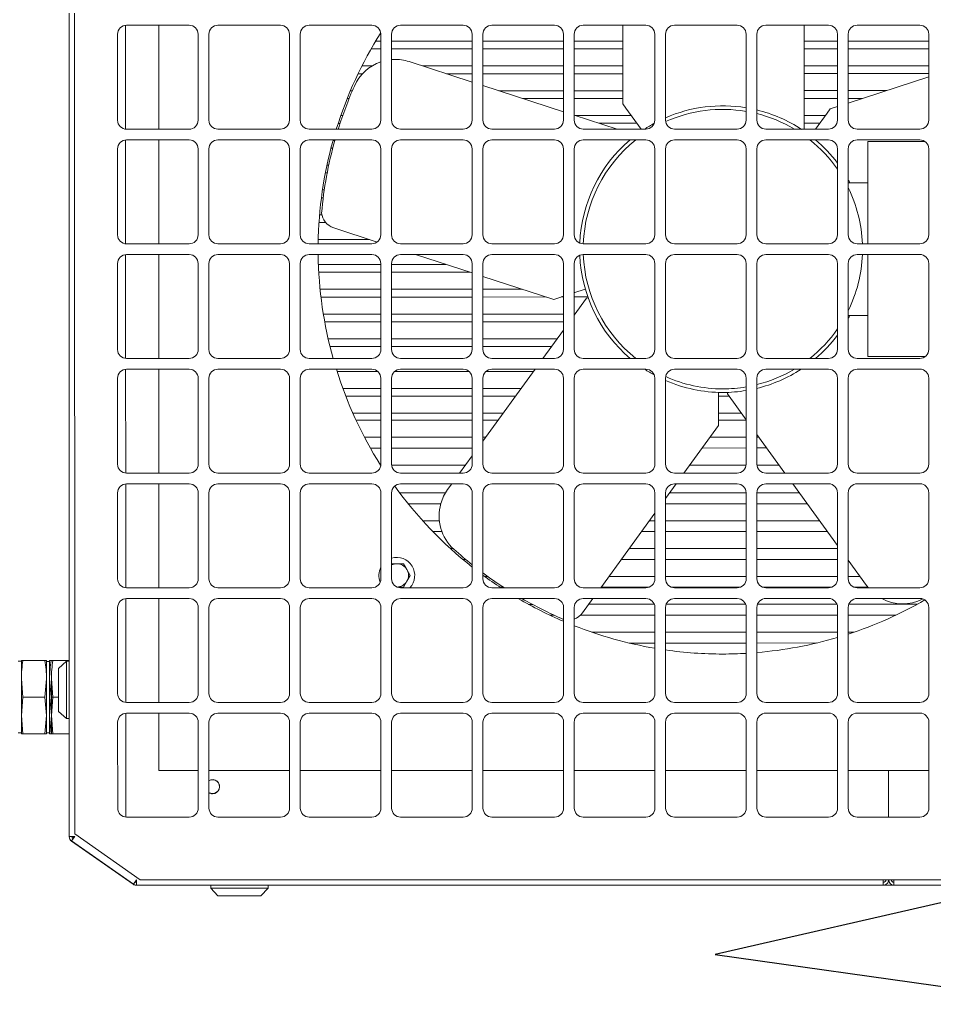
# Model space of a CAD drawing. Header units: millimetres. Extents: x 1322820 to 1391563, y 1051909 to 1098256.
# Drawn here: x 1362296 to 1362801, y 1086614 to 1087161 of the extents above; entities that cross this region are included whole.
import ezdxf

# ---------------------------------------------------------------- set-up
doc = ezdxf.new("R2010")
doc.units = ezdxf.units.MM
doc.header["$MEASUREMENT"] = 0
doc.layers.get('0').update_dxf_attribs({"true_color": 0x787878})
doc.layers.add('ELECTRICE', color=1, linetype='Continuous')
doc.layers.add('Gaz-deviere', color=7, linetype='Continuous')
doc.layers.add('instalatii - echipamente_Pen_No__21', color=7, linetype='Continuous', lineweight=20, true_color=0x787878)

# ---------------------------------------------------------------- blocks, each defined once
blk = doc.blocks.new('terasa')
at = {"layer": 'instalatii - echipamente_Pen_No__21', "linetype": 'Continuous', "lineweight": 20}
for p, q in [((1362323.514, 1087359.344), (1362323.609, 1086710.557)), ((1362323.514, 1087359.344), (1362323.609, 1086710.557)), ((1362326.575, 1086711.963), (1362326.481, 1087357.59)), ((1362323.516, 1087344.337), (1362323.606, 1086725.216)), ((1362354.697, 1087158.382), (1362354.705, 1087101.069)), ((1362355.191, 1087158.407), (1362389.807, 1087158.412)), ((1362373.002, 1087101.047), (1362372.994, 1087158.41)), ((1362405.631, 1087158.415), (1362440.246, 1087158.42)), ((1362456.071, 1087158.422), (1362490.686, 1087158.427)), ((1362506.51, 1087158.429), (1362541.125, 1087158.434)), ((1362556.95, 1087158.437), (1362591.565, 1087158.442)), ((1362607.389, 1087158.444), (1362642.005, 1087158.449)), ((1362629.277, 1087115.089), (1362629.27, 1087158.447)), ((1362657.829, 1087158.451), (1362692.444, 1087158.457)), ((1362708.268, 1087158.459), (1362742.884, 1087158.464)), ((1362729.501, 1087158.462), (1362729.51, 1087101.099)), ((1362758.708, 1087158.466), (1362793.323, 1087158.471)), ((1362350.254, 1087105.989), (1362350.247, 1087153.461)), ((1362394.753, 1087153.468), (1362394.76, 1087105.995)), ((1362400.694, 1087105.996), (1362400.687, 1087153.469)), ((1362445.192, 1087153.475), (1362445.199, 1087106.003)), ((1362451.133, 1087106.004), (1362451.126, 1087153.476)), ((1362495.632, 1087153.483), (1362495.639, 1087106.01)), ((1362501.573, 1087106.011), (1362501.566, 1087153.484)), ((1362546.071, 1087153.49), (1362546.078, 1087106.018)), ((1362552.012, 1087106.018), (1362552.005, 1087153.491)), ((1362596.511, 1087153.497), (1362596.518, 1087106.025)), ((1362602.452, 1087106.026), (1362602.445, 1087153.498)), ((1362646.95, 1087153.505), (1362646.957, 1087106.032)), ((1362652.891, 1087106.033), (1362652.884, 1087153.506)), ((1362697.39, 1087153.512), (1362697.397, 1087106.04)), ((1362703.331, 1087106.041), (1362703.324, 1087153.513)), ((1362747.829, 1087153.52), (1362747.836, 1087106.047)), ((1362753.77, 1087106.048), (1362753.764, 1087153.52)), ((1362798.269, 1087153.527), (1362798.276, 1087106.054)), ((1362495.633, 1087145.373), (1362490.283, 1087145.372)), ((1362492.795, 1087149.675), (1362495.632, 1087149.675)), ((1362501.566, 1087149.676), (1362546.072, 1087149.682)), ((1362546.072, 1087145.38), (1362501.567, 1087145.374)), ((1362552.006, 1087149.683), (1362596.511, 1087149.69)), ((1362596.512, 1087145.388), (1362552.007, 1087145.381)), ((1362602.445, 1087149.691), (1362629.272, 1087149.694)), ((1362629.272, 1087145.392), (1362602.446, 1087145.388)), ((1362729.503, 1087149.709), (1362747.83, 1087149.712)), ((1362747.831, 1087145.41), (1362729.503, 1087145.407)), ((1362753.764, 1087149.713), (1362798.27, 1087149.719)), ((1362798.27, 1087145.417), (1362753.765, 1087145.411)), ((1362485.229, 1087135.976), (1362490.861, 1087135.976)), ((1362511.298, 1087138.375), (1362546.075, 1087127.081)), ((1362518.672, 1087135.981), (1362546.074, 1087135.985)), ((1362552.008, 1087135.985), (1362596.513, 1087135.992)), ((1362602.447, 1087135.993), (1362629.274, 1087135.997)), ((1362729.505, 1087136.011), (1362747.832, 1087136.014)), ((1362753.766, 1087136.015), (1362798.272, 1087136.021)), ((1362485.611, 1087131.673), (1362483.103, 1087131.673)), ((1362546.074, 1087131.682), (1362531.913, 1087131.68)), ((1362596.514, 1087131.69), (1362552.009, 1087131.683)), ((1362629.274, 1087131.694), (1362602.448, 1087131.691)), ((1362747.833, 1087131.712), (1362729.505, 1087131.709)), ((1362798.272, 1087131.719), (1362753.767, 1087131.713)), ((1362753.769, 1087115.439), (1362798.273, 1087129.906)), ((1362552.009, 1087125.154), (1362596.517, 1087110.7)), ((1362478.188, 1087117.975), (1362477.074, 1087117.974)), ((1362478.85, 1087122.277), (1362479.976, 1087122.277)), ((1362560.831, 1087122.289), (1362596.515, 1087122.294)), ((1362596.516, 1087117.992), (1362574.073, 1087117.989)), ((1362602.449, 1087122.295), (1362629.276, 1087122.299)), ((1362629.276, 1087117.997), (1362602.45, 1087117.993)), ((1362729.507, 1087122.314), (1362747.834, 1087122.316)), ((1362747.835, 1087118.014), (1362729.507, 1087118.011)), ((1362753.768, 1087122.317), (1362774.936, 1087122.32)), ((1362761.696, 1087118.016), (1362753.769, 1087118.015)), ((1362629.277, 1087115.089), (1362631.001, 1087112.716)), ((1362631.001, 1087112.716), (1362639.453, 1087101.086)), ((1362743.801, 1087112.199), (1362747.835, 1087113.51)), ((1362473.551, 1087108.578), (1362474.643, 1087108.578)), ((1362602.451, 1087108.772), (1362626.125, 1087101.084)), ((1362602.991, 1087108.597), (1362633.991, 1087108.602)), ((1362729.509, 1087108.616), (1362741.2, 1087108.617)), ((1362742.078, 1087109.826), (1362735.74, 1087101.1)), ((1362743.801, 1087112.199), (1362742.078, 1087109.826)), ((1362473.173, 1087104.276), (1362472.096, 1087104.276)), ((1362637.117, 1087104.3), (1362616.232, 1087104.297)), ((1362738.075, 1087104.315), (1362729.509, 1087104.314)), ((1362389.815, 1087101.05), (1362355.2, 1087101.045)), ((1362440.255, 1087101.057), (1362405.639, 1087101.052)), ((1362490.694, 1087101.064), (1362456.079, 1087101.059)), ((1362541.134, 1087101.072), (1362506.518, 1087101.067)), ((1362591.573, 1087101.079), (1362556.958, 1087101.074)), ((1362642.013, 1087101.086), (1362607.398, 1087101.081)), ((1362692.453, 1087101.094), (1362657.837, 1087101.089)), ((1362742.892, 1087101.101), (1362708.277, 1087101.096)), ((1362793.332, 1087101.109), (1362758.716, 1087101.104)), ((1362354.706, 1087095.086), (1362354.715, 1087037.773)), ((1362355.201, 1087095.11), (1362389.816, 1087095.116)), ((1362373.011, 1087037.75), (1362373.003, 1087095.113)), ((1362405.64, 1087095.118), (1362440.256, 1087095.123)), ((1362456.08, 1087095.125), (1362490.695, 1087095.13)), ((1362469.155, 1087090.578), (1362468.098, 1087090.578)), ((1362469.252, 1087094.88), (1362470.317, 1087094.88)), ((1362506.519, 1087095.133), (1362541.135, 1087095.138)), ((1362556.959, 1087095.14), (1362591.574, 1087095.145)), ((1362607.398, 1087095.147), (1362642.014, 1087095.152)), ((1362657.838, 1087095.155), (1362692.453, 1087095.16)), ((1362708.278, 1087095.162), (1362742.893, 1087095.167)), ((1362758.717, 1087095.17), (1362793.333, 1087095.175)), ((1362796.3, 1087094.186), (1362764.651, 1087094.181)), ((1362764.651, 1087094.181), (1362764.652, 1087090.225)), ((1362350.263, 1087042.692), (1362350.256, 1087090.165)), ((1362394.762, 1087090.171), (1362394.769, 1087042.699)), ((1362400.703, 1087042.7), (1362400.696, 1087090.172)), ((1362445.201, 1087090.179), (1362445.208, 1087042.706)), ((1362451.142, 1087042.707), (1362451.135, 1087090.179)), ((1362495.641, 1087090.186), (1362495.648, 1087042.713)), ((1362501.582, 1087042.714), (1362501.575, 1087090.187)), ((1362546.081, 1087090.193), (1362546.087, 1087042.721)), ((1362552.022, 1087042.722), (1362552.015, 1087090.194)), ((1362596.52, 1087090.201), (1362596.527, 1087042.728)), ((1362602.461, 1087042.729), (1362602.454, 1087090.202)), ((1362646.96, 1087090.208), (1362646.967, 1087042.736)), ((1362652.901, 1087042.736), (1362652.894, 1087090.209)), ((1362697.399, 1087090.215), (1362697.406, 1087042.743)), ((1362703.34, 1087042.744), (1362703.333, 1087090.216)), ((1362747.839, 1087090.223), (1362747.846, 1087042.75)), ((1362753.78, 1087042.751), (1362753.773, 1087090.224)), ((1362764.66, 1087037.808), (1362764.652, 1087090.225)), ((1362798.278, 1087090.23), (1362798.285, 1087042.758)), ((1362465.893, 1087081.182), (1362466.933, 1087081.182)), ((1362466.069, 1087076.879), (1362465.025, 1087076.879)), ((1362764.655, 1087071.434), (1362753.776, 1087071.432)), ((1362463.846, 1087063.181), (1362462.839, 1087063.181)), ((1362463.432, 1087067.483), (1362464.47, 1087067.484)), ((1362461.839, 1087053.785), (1362463.177, 1087053.786)), ((1362465.227, 1087049.484), (1362461.515, 1087049.483)), ((1362493.632, 1087038.728), (1362469.687, 1087046.504)), ((1362389.824, 1087037.753), (1362355.209, 1087037.748)), ((1362440.264, 1087037.76), (1362405.649, 1087037.755)), ((1362490.704, 1087037.768), (1362456.088, 1087037.763)), ((1362461.096, 1087040.087), (1362489.434, 1087040.092)), ((1362541.143, 1087037.775), (1362506.528, 1087037.77)), ((1362591.583, 1087037.782), (1362556.967, 1087037.777)), ((1362642.022, 1087037.79), (1362607.407, 1087037.785)), ((1362692.462, 1087037.797), (1362657.846, 1087037.792)), ((1362742.901, 1087037.805), (1362708.286, 1087037.799)), ((1362793.341, 1087037.812), (1362758.726, 1087037.807)), ((1362354.715, 1087031.789), (1362354.724, 1086974.476)), ((1362355.21, 1087031.814), (1362389.825, 1087031.819)), ((1362373.021, 1086974.454), (1362373.012, 1087031.816)), ((1362405.649, 1087031.821), (1362440.265, 1087031.826)), ((1362456.089, 1087031.829), (1362490.704, 1087031.834)), ((1362506.529, 1087031.836), (1362541.144, 1087031.841)), ((1362546.091, 1087021.692), (1362514.851, 1087031.837)), ((1362556.968, 1087031.843), (1362591.584, 1087031.848)), ((1362607.408, 1087031.851), (1362642.023, 1087031.856)), ((1362657.847, 1087031.858), (1362692.463, 1087031.863)), ((1362708.287, 1087031.865), (1362742.902, 1087031.87)), ((1362758.726, 1087031.873), (1362793.342, 1087031.878)), ((1362764.668, 1086979.456), (1362764.66, 1087031.874)), ((1362350.273, 1086979.395), (1362350.266, 1087026.868)), ((1362394.771, 1087026.875), (1362394.778, 1086979.402)), ((1362400.712, 1086979.403), (1362400.705, 1087026.875)), ((1362445.211, 1087026.882), (1362445.218, 1086979.409)), ((1362451.152, 1086979.41), (1362451.145, 1087026.883)), ((1362461.193, 1087026.39), (1362495.65, 1087026.395)), ((1362495.65, 1087026.889), (1362495.657, 1086979.417)), ((1362501.591, 1086979.418), (1362501.584, 1087026.89)), ((1362501.584, 1087026.396), (1362531.593, 1087026.4)), ((1362546.09, 1087026.897), (1362546.097, 1086979.424)), ((1362552.031, 1086979.425), (1362552.024, 1087026.898)), ((1362596.529, 1087026.904), (1362596.536, 1086979.431)), ((1362602.47, 1086979.432), (1362602.463, 1087026.905)), ((1362646.969, 1087026.911), (1362646.976, 1086979.439)), ((1362652.91, 1086979.44), (1362652.903, 1087026.912)), ((1362697.408, 1087026.919), (1362697.415, 1086979.446)), ((1362703.349, 1086979.447), (1362703.343, 1087026.92)), ((1362747.848, 1087026.926), (1362747.855, 1086979.454)), ((1362753.789, 1086979.454), (1362753.782, 1087026.927)), ((1362798.288, 1087026.934), (1362798.295, 1086979.461)), ((1362495.651, 1087022.093), (1362461.397, 1087022.088)), ((1362544.835, 1087022.1), (1362501.585, 1087022.093)), ((1362591.138, 1087007.062), (1362552.025, 1087019.765)), ((1362462.133, 1087012.692), (1362495.652, 1087012.697)), ((1362495.653, 1087008.395), (1362462.603, 1087008.39)), ((1362501.586, 1087012.698), (1362546.092, 1087012.704)), ((1362546.092, 1087008.402), (1362501.587, 1087008.396)), ((1362552.026, 1087012.705), (1362573.753, 1087012.708)), ((1362586.994, 1087008.408), (1362552.027, 1087008.403)), ((1362593.928, 1087007.969), (1362596.532, 1087008.816)), ((1362596.532, 1087008.409), (1362595.282, 1087008.409)), ((1362602.302, 1087010.692), (1362608.522, 1087012.713)), ((1362609.97, 1087008.411), (1362602.466, 1087008.41)), ((1362608.522, 1087012.713), (1362608.583, 1087012.713)), ((1362591.138, 1087007.062), (1362593.928, 1087007.969)), ((1362602.468, 1086998.339), (1362609.32, 1087007.773)), ((1362610.106, 1087008.029), (1362609.32, 1087007.773)), ((1362463.925, 1086998.994), (1362495.654, 1086998.999)), ((1362501.588, 1086999), (1362546.094, 1086999.007)), ((1362552.028, 1086999.007), (1362596.533, 1086999.014)), ((1362602.467, 1086999.015), (1362602.959, 1086999.015)), ((1362764.665, 1086998.247), (1362753.786, 1086998.246)), ((1362495.655, 1086994.697), (1362464.667, 1086994.692)), ((1362546.094, 1086994.704), (1362501.589, 1086994.698)), ((1362596.534, 1086994.712), (1362552.029, 1086994.705)), ((1362585.142, 1086974.485), (1362596.535, 1086990.17)), ((1362466.591, 1086985.297), (1362495.656, 1086985.301)), ((1362495.657, 1086980.999), (1362467.613, 1086980.995)), ((1362501.59, 1086985.302), (1362546.096, 1086985.309)), ((1362546.096, 1086981.007), (1362501.591, 1086981)), ((1362552.03, 1086985.31), (1362593.008, 1086985.316)), ((1362589.883, 1086981.013), (1362552.031, 1086981.007)), ((1362764.668, 1086979.456), (1362764.669, 1086975.5)), ((1362764.669, 1086975.5), (1362796.317, 1086975.505)), ((1362795.98, 1086975.505), (1362796.094, 1086975.347)), ((1362389.834, 1086974.456), (1362355.218, 1086974.451)), ((1362440.273, 1086974.464), (1362405.658, 1086974.459)), ((1362490.713, 1086974.471), (1362456.097, 1086974.466)), ((1362541.152, 1086974.478), (1362506.537, 1086974.473)), ((1362591.592, 1086974.486), (1362556.977, 1086974.481)), ((1362642.031, 1086974.493), (1362607.416, 1086974.488)), ((1362692.471, 1086974.5), (1362657.856, 1086974.495)), ((1362742.911, 1086974.508), (1362708.295, 1086974.503)), ((1362793.35, 1086974.515), (1362758.735, 1086974.51)), ((1362354.725, 1086968.492), (1362354.733, 1086911.179)), ((1362355.219, 1086968.517), (1362389.835, 1086968.522)), ((1362373.03, 1086911.157), (1362373.021, 1086968.52)), ((1362405.659, 1086968.524), (1362440.274, 1086968.53)), ((1362456.098, 1086968.532), (1362490.714, 1086968.537)), ((1362493.985, 1086967.301), (1362471.479, 1086967.298)), ((1362544.424, 1086967.308), (1362503.267, 1086967.302)), ((1362506.538, 1086968.539), (1362541.153, 1086968.544)), ((1362552.038, 1086928.907), (1362580.831, 1086968.55)), ((1362579.933, 1086967.314), (1362553.707, 1086967.31)), ((1362556.977, 1086968.547), (1362591.593, 1086968.552)), ((1362607.417, 1086968.554), (1362642.032, 1086968.559)), ((1362657.857, 1086968.561), (1362692.472, 1086968.566)), ((1362708.296, 1086968.569), (1362742.911, 1086968.574)), ((1362758.736, 1086968.576), (1362793.351, 1086968.581)), ((1362350.282, 1086916.099), (1362350.275, 1086963.571)), ((1362394.78, 1086963.578), (1362394.787, 1086916.105)), ((1362400.721, 1086916.106), (1362400.714, 1086963.579)), ((1362445.22, 1086963.585), (1362445.227, 1086916.113)), ((1362451.161, 1086916.114), (1362451.154, 1086963.586)), ((1362495.659, 1086963.593), (1362495.666, 1086916.12)), ((1362501.6, 1086916.121), (1362501.594, 1086963.593)), ((1362546.099, 1086963.6), (1362546.106, 1086916.127)), ((1362552.04, 1086916.128), (1362552.033, 1086963.601)), ((1362596.539, 1086963.607), (1362596.546, 1086916.135)), ((1362602.48, 1086916.136), (1362602.473, 1086963.608)), ((1362646.978, 1086963.615), (1362646.985, 1086916.142)), ((1362652.919, 1086916.143), (1362652.912, 1086963.616)), ((1362697.418, 1086963.622), (1362697.425, 1086916.15)), ((1362703.359, 1086916.15), (1362703.352, 1086963.623)), ((1362747.857, 1086963.629), (1362747.864, 1086916.157)), ((1362753.798, 1086916.158), (1362753.791, 1086963.63)), ((1362798.297, 1086963.637), (1362798.304, 1086916.164)), ((1362474.688, 1086957.903), (1362495.66, 1086957.906)), ((1362495.661, 1086953.604), (1362476.316, 1086953.601)), ((1362501.594, 1086957.907), (1362546.1, 1086957.913)), ((1362546.1, 1086953.611), (1362501.595, 1086953.604)), ((1362552.034, 1086957.914), (1362573.108, 1086957.917)), ((1362569.983, 1086953.614), (1362552.035, 1086953.612)), ((1362682.091, 1086940.342), (1362682.089, 1086955.746)), ((1362687.971, 1086953.632), (1362682.089, 1086953.631)), ((1362687.034, 1086955.747), (1362687.034, 1086954.92)), ((1362697.421, 1086940.628), (1362687.034, 1086954.92)), ((1362480.229, 1086944.206), (1362495.662, 1086944.208)), ((1362501.596, 1086944.209), (1362546.102, 1086944.215)), ((1362552.036, 1086944.216), (1362563.158, 1086944.218)), ((1362682.091, 1086944.235), (1362694.798, 1086944.237)), ((1362495.663, 1086940.4), (1362481.961, 1086940.398)), ((1362546.102, 1086940.408), (1362501.597, 1086940.401)), ((1362560.392, 1086940.41), (1362552.036, 1086940.408)), ((1362682.092, 1086937.408), (1362663.056, 1086911.199)), ((1362697.421, 1086940.43), (1362682.091, 1086940.427)), ((1362682.092, 1086937.408), (1362682.091, 1086940.342)), ((1362718.803, 1086911.208), (1362703.356, 1086932.462)), ((1362486.611, 1086931.003), (1362495.664, 1086931.005)), ((1362501.598, 1086931.005), (1362546.104, 1086931.012)), ((1362552.038, 1086931.013), (1362553.568, 1086931.013)), ((1362677.46, 1086931.031), (1362697.422, 1086931.034)), ((1362703.357, 1086931.035), (1362704.393, 1086931.035)), ((1362495.665, 1086925.021), (1362489.867, 1086925.02)), ((1362546.105, 1086925.028), (1362501.599, 1086925.022)), ((1362539.163, 1086911.181), (1362546.105, 1086920.739)), ((1362697.423, 1086925.051), (1362673.114, 1086925.047)), ((1362708.741, 1086925.052), (1362703.357, 1086925.051)), ((1362495.473, 1086915.625), (1362495.642, 1086915.625)), ((1362501.625, 1086915.626), (1362542.396, 1086915.632)), ((1362666.289, 1086915.65), (1362697.4, 1086915.655)), ((1362703.384, 1086915.656), (1362715.569, 1086915.658)), ((1362389.843, 1086911.16), (1362355.228, 1086911.154)), ((1362440.283, 1086911.167), (1362405.667, 1086911.162)), ((1362490.722, 1086911.174), (1362456.107, 1086911.169)), ((1362541.162, 1086911.182), (1362506.546, 1086911.177)), ((1362591.601, 1086911.189), (1362556.986, 1086911.184)), ((1362642.041, 1086911.196), (1362607.425, 1086911.191)), ((1362692.48, 1086911.204), (1362657.865, 1086911.199)), ((1362742.92, 1086911.211), (1362708.304, 1086911.206)), ((1362793.359, 1086911.219), (1362758.744, 1086911.213)), ((1362354.734, 1086905.196), (1362354.742, 1086847.882)), ((1362355.228, 1086905.22), (1362389.844, 1086905.225)), ((1362373.039, 1086847.86), (1362373.031, 1086905.223)), ((1362405.668, 1086905.228), (1362440.283, 1086905.233)), ((1362456.108, 1086905.235), (1362490.723, 1086905.24)), ((1362506.547, 1086905.243), (1362541.162, 1086905.248)), ((1362532.534, 1086902.054), (1362534.853, 1086905.247)), ((1362556.987, 1086905.25), (1362591.602, 1086905.255)), ((1362607.426, 1086905.257), (1362642.042, 1086905.262)), ((1362658.745, 1086905.265), (1362652.922, 1086897.247)), ((1362657.866, 1086905.265), (1362692.481, 1086905.27)), ((1362708.305, 1086905.272), (1362742.921, 1086905.277)), ((1362747.871, 1086871.212), (1362723.115, 1086905.274)), ((1362758.745, 1086905.279), (1362793.36, 1086905.284)), ((1362350.291, 1086852.802), (1362350.284, 1086900.275)), ((1362394.79, 1086900.281), (1362394.797, 1086852.809)), ((1362400.731, 1086852.809), (1362400.724, 1086900.282)), ((1362445.229, 1086900.288), (1362445.236, 1086852.816)), ((1362451.17, 1086852.817), (1362451.163, 1086900.289)), ((1362495.669, 1086900.296), (1362495.676, 1086852.823)), ((1362501.61, 1086852.824), (1362501.603, 1086900.297)), ((1362506.091, 1086900.248), (1362531.467, 1086900.252)), ((1362546.108, 1086900.303), (1362546.115, 1086852.831)), ((1362552.049, 1086852.832), (1362552.042, 1086900.304)), ((1362596.548, 1086900.311), (1362596.555, 1086852.838)), ((1362602.489, 1086852.839), (1362602.482, 1086900.311)), ((1362646.987, 1086900.318), (1362646.994, 1086852.845)), ((1362652.928, 1086852.846), (1362652.921, 1086900.319)), ((1362655.117, 1086900.27), (1362697.427, 1086900.276)), ((1362697.427, 1086900.325), (1362697.434, 1086852.853)), ((1362703.368, 1086852.854), (1362703.361, 1086900.326)), ((1362703.361, 1086900.277), (1362726.745, 1086900.28)), ((1362747.867, 1086900.333), (1362747.873, 1086852.86)), ((1362753.808, 1086852.861), (1362753.801, 1086900.334)), ((1362798.306, 1086900.34), (1362798.313, 1086852.868)), ((1362528.76, 1086894.268), (1362510.765, 1086894.265)), ((1362697.428, 1086894.292), (1362652.922, 1086894.286)), ((1362731.093, 1086894.297), (1362703.362, 1086894.293)), ((1362646.989, 1086889.079), (1362617.077, 1086847.896)), ((1362518.803, 1086884.871), (1362528.033, 1086884.872)), ((1362643.946, 1086884.889), (1362646.99, 1086884.889)), ((1362652.924, 1086884.89), (1362697.429, 1086884.897)), ((1362703.363, 1086884.898), (1362737.92, 1086884.903)), ((1362529.408, 1086878.889), (1362524.419, 1086878.888)), ((1362646.991, 1086878.906), (1362639.6, 1086878.905)), ((1362697.43, 1086878.913), (1362652.925, 1086878.907)), ((1362742.269, 1086878.92), (1362703.364, 1086878.914)), ((1362534.138, 1086869.494), (1362535.665, 1086869.494)), ((1362632.775, 1086869.508), (1362646.992, 1086869.51)), ((1362652.926, 1086869.511), (1362697.431, 1086869.518)), ((1362703.366, 1086869.519), (1362747.871, 1086869.525)), ((1362501.608, 1086861.152), (1362504.496, 1086861.152)), ((1362504.496, 1086861.152), (1362508.208, 1086861.153)), ((1362508.208, 1086861.153), (1362510.064, 1086857.939)), ((1362542.58, 1086863.511), (1362540.989, 1086863.511)), ((1362646.993, 1086863.527), (1362628.428, 1086863.524)), ((1362697.432, 1086863.534), (1362652.927, 1086863.528)), ((1362747.872, 1086863.542), (1362703.366, 1086863.535)), ((1362763.851, 1086849.223), (1362753.806, 1086863.045)), ((1362510.064, 1086857.939), (1362511.92, 1086854.725)), ((1362510.065, 1086851.51), (1362508.21, 1086848.295)), ((1362511.92, 1086854.725), (1362510.065, 1086851.51)), ((1362553.009, 1086854.117), (1362554.781, 1086854.118)), ((1362621.603, 1086854.127), (1362646.994, 1086854.131)), ((1362652.928, 1086854.132), (1362697.434, 1086854.139)), ((1362703.368, 1086854.139), (1362747.873, 1086854.146)), ((1362753.807, 1086854.147), (1362760.272, 1086854.148)), ((1362389.852, 1086847.863), (1362355.237, 1086847.858)), ((1362440.292, 1086847.87), (1362405.676, 1086847.865)), ((1362490.731, 1086847.878), (1362456.116, 1086847.872)), ((1362508.21, 1086848.295), (1362504.498, 1086848.295)), ((1362541.171, 1086847.885), (1362506.556, 1086847.88)), ((1362591.61, 1086847.892), (1362556.995, 1086847.887)), ((1362563.54, 1086848.135), (1362561.648, 1086848.135)), ((1362642.05, 1086847.9), (1362607.435, 1086847.895)), ((1362643.594, 1086848.147), (1362617.257, 1086848.143)), ((1362694.034, 1086848.155), (1362656.33, 1086848.149)), ((1362692.49, 1086847.907), (1362657.874, 1086847.902)), ((1362744.473, 1086848.162), (1362706.77, 1086848.156)), ((1362742.929, 1086847.914), (1362708.314, 1086847.909)), ((1362764.782, 1086848.165), (1362757.209, 1086848.164)), ((1362793.369, 1086847.922), (1362758.753, 1086847.917)), ((1362354.743, 1086841.899), (1362354.752, 1086784.586)), ((1362355.238, 1086841.924), (1362389.853, 1086841.929)), ((1362373.048, 1086784.564), (1362373.04, 1086841.926)), ((1362405.677, 1086841.931), (1362440.293, 1086841.936)), ((1362456.117, 1086841.938), (1362490.732, 1086841.943)), ((1362506.556, 1086841.946), (1362541.172, 1086841.951)), ((1362556.996, 1086841.953), (1362591.611, 1086841.958)), ((1362577.268, 1086838.742), (1362579.431, 1086838.742)), ((1362612.767, 1086841.961), (1362607.05, 1086834.09)), ((1362607.435, 1086841.961), (1362642.051, 1086841.966)), ((1362610.432, 1086838.747), (1362646.684, 1086838.752)), ((1362653.243, 1086838.753), (1362697.123, 1086838.759)), ((1362657.875, 1086841.968), (1362692.49, 1086841.973)), ((1362703.683, 1086838.76), (1362747.563, 1086838.767)), ((1362708.315, 1086841.975), (1362742.93, 1086841.98)), ((1362754.122, 1086838.768), (1362791.89, 1086838.773)), ((1362758.754, 1086841.983), (1362793.37, 1086841.988)), ((1362350.3, 1086789.505), (1362350.293, 1086836.978)), ((1362394.799, 1086836.984), (1362394.806, 1086789.512)), ((1362400.74, 1086789.513), (1362400.733, 1086836.985)), ((1362445.238, 1086836.992), (1362445.245, 1086789.519)), ((1362451.179, 1086789.52), (1362451.172, 1086836.993)), ((1362495.678, 1086836.999), (1362495.685, 1086789.527)), ((1362501.619, 1086789.528), (1362501.612, 1086837)), ((1362546.118, 1086837.007), (1362546.124, 1086789.534)), ((1362552.059, 1086789.535), (1362552.052, 1086837.007)), ((1362596.557, 1086837.014), (1362596.564, 1086789.541)), ((1362602.498, 1086789.542), (1362602.491, 1086837.015)), ((1362646.997, 1086837.021), (1362647.004, 1086789.549)), ((1362652.938, 1086789.55), (1362652.931, 1086837.022)), ((1362697.436, 1086837.029), (1362697.443, 1086789.556)), ((1362703.377, 1086789.557), (1362703.37, 1086837.03)), ((1362747.876, 1086837.036), (1362747.883, 1086789.564)), ((1362753.817, 1086789.564), (1362753.81, 1086837.037)), ((1362798.315, 1086837.043), (1362798.322, 1086789.571)), ((1362591.404, 1086832.76), (1362589.011, 1086832.76)), ((1362646.997, 1086832.769), (1362605.839, 1086832.762)), ((1362697.437, 1086832.776), (1362652.931, 1086832.769)), ((1362747.876, 1086832.783), (1362703.371, 1086832.777)), ((1362780.149, 1086832.788), (1362753.81, 1086832.784)), ((1362612.136, 1086823.368), (1362646.999, 1086823.373)), ((1362652.933, 1086823.374), (1362697.438, 1086823.38)), ((1362703.372, 1086823.381), (1362747.878, 1086823.388)), ((1362753.812, 1086823.389), (1362757.026, 1086823.389)), ((1362647, 1086817.389), (1362632.793, 1086817.387)), ((1362697.439, 1086817.397), (1362652.934, 1086817.39)), ((1362736.37, 1086817.402), (1362703.373, 1086817.398)), ((1362295.408, 1086807.3), (1362297.138, 1086807.3)), ((1362297.138, 1086807.794), (1362297.14, 1086797.657)), ((1362297.138, 1086807.794), (1362297.979, 1086807.794)), ((1362310.144, 1086807.796), (1362297.979, 1086807.794)), ((1362310.144, 1086807.796), (1362310.984, 1086807.796)), ((1362310.984, 1086807.796), (1362310.986, 1086797.659)), ((1362310.985, 1086807.252), (1362312.715, 1086807.252)), ((1362312.715, 1086807.797), (1362312.717, 1086797.659)), ((1362312.715, 1086807.797), (1362313.556, 1086807.797)), ((1362323.594, 1086807.798), (1362313.556, 1086807.797)), ((1362314.545, 1086807.797), (1362323.594, 1086807.798)), ((1362317.661, 1086803.347), (1362322.012, 1086807.303)), ((1362322.012, 1086807.303), (1362323.594, 1086807.304)), ((1362322.012, 1086807.303), (1362322.017, 1086775.655)), ((1362317.661, 1086803.347), (1362317.664, 1086779.61)), ((1362297.14, 1086797.657), (1362297.143, 1086777.382)), ((1362297.14, 1086797.657), (1362297.982, 1086787.52)), ((1362310.147, 1086787.521), (1362310.986, 1086797.659)), ((1362310.986, 1086797.659), (1362310.989, 1086777.384)), ((1362312.717, 1086797.659), (1362312.72, 1086777.384)), ((1362312.717, 1086797.659), (1362313.559, 1086787.522)), ((1362313.706, 1086797.659), (1362313.709, 1086777.385)), ((1362313.706, 1086797.659), (1362314.548, 1086787.522)), ((1362297.982, 1086787.52), (1362297.143, 1086777.382)), ((1362310.147, 1086787.521), (1362297.982, 1086787.52)), ((1362310.989, 1086777.384), (1362310.147, 1086787.521)), ((1362313.559, 1086787.522), (1362312.72, 1086777.384)), ((1362317.663, 1086787.523), (1362313.559, 1086787.522)), ((1362314.548, 1086787.522), (1362313.709, 1086777.385)), ((1362314.548, 1086787.522), (1362317.663, 1086787.523)), ((1362389.861, 1086784.566), (1362355.246, 1086784.561)), ((1362440.301, 1086784.573), (1362405.686, 1086784.568)), ((1362490.741, 1086784.581), (1362456.125, 1086784.576)), ((1362541.18, 1086784.588), (1362506.565, 1086784.583)), ((1362591.62, 1086784.596), (1362557.004, 1086784.591)), ((1362642.059, 1086784.603), (1362607.444, 1086784.598)), ((1362692.499, 1086784.61), (1362657.883, 1086784.605)), ((1362742.938, 1086784.618), (1362708.323, 1086784.613)), ((1362793.378, 1086784.625), (1362758.763, 1086784.62)), ((1362322.017, 1086775.655), (1362317.664, 1086779.61)), ((1362354.753, 1086778.602), (1362354.761, 1086721.289)), ((1362355.247, 1086778.627), (1362389.862, 1086778.632)), ((1362373.054, 1086746.981), (1362373.049, 1086778.63)), ((1362405.687, 1086778.634), (1362440.302, 1086778.639)), ((1362456.126, 1086778.642), (1362490.741, 1086778.647)), ((1362506.566, 1086778.649), (1362541.181, 1086778.654)), ((1362557.005, 1086778.656), (1362591.621, 1086778.662)), ((1362607.445, 1086778.664), (1362642.06, 1086778.669)), ((1362657.884, 1086778.671), (1362692.5, 1086778.676)), ((1362708.324, 1086778.679), (1362742.939, 1086778.684)), ((1362758.763, 1086778.686), (1362793.379, 1086778.691)), ((1362297.143, 1086777.382), (1362297.144, 1086767.245)), ((1362297.143, 1086777.382), (1362297.985, 1086767.245)), ((1362310.15, 1086767.247), (1362310.989, 1086777.384)), ((1362310.989, 1086777.384), (1362310.99, 1086767.247)), ((1362312.72, 1086777.384), (1362312.721, 1086767.247)), ((1362312.72, 1086777.384), (1362313.562, 1086767.247)), ((1362313.709, 1086777.385), (1362313.71, 1086767.247)), ((1362313.709, 1086777.385), (1362314.551, 1086767.247)), ((1362323.599, 1086775.655), (1362322.017, 1086775.655)), ((1362350.31, 1086726.209), (1362350.303, 1086773.681)), ((1362394.808, 1086773.688), (1362394.815, 1086726.215)), ((1362400.749, 1086726.216), (1362400.742, 1086773.689)), ((1362445.248, 1086773.695), (1362445.255, 1086726.223)), ((1362451.189, 1086726.223), (1362451.182, 1086773.696)), ((1362495.687, 1086773.702), (1362495.694, 1086726.23)), ((1362501.628, 1086726.231), (1362501.621, 1086773.703)), ((1362546.127, 1086773.71), (1362546.134, 1086726.237)), ((1362552.068, 1086726.238), (1362552.061, 1086773.711)), ((1362596.566, 1086773.717), (1362596.573, 1086726.245)), ((1362602.507, 1086726.246), (1362602.5, 1086773.718)), ((1362647.006, 1086773.725), (1362647.013, 1086726.252)), ((1362652.947, 1086726.253), (1362652.94, 1086773.725)), ((1362697.445, 1086773.732), (1362697.452, 1086726.259)), ((1362703.386, 1086726.26), (1362703.38, 1086773.733)), ((1362747.885, 1086773.739), (1362747.892, 1086726.267)), ((1362753.826, 1086726.268), (1362753.819, 1086773.74)), ((1362798.325, 1086773.747), (1362798.332, 1086726.274)), ((1362297.144, 1086767.739), (1362295.413, 1086767.739)), ((1362312.721, 1086767.792), (1362310.99, 1086767.791)), ((1362297.985, 1086767.245), (1362297.144, 1086767.245)), ((1362310.15, 1086767.247), (1362297.985, 1086767.245)), ((1362310.99, 1086767.247), (1362310.15, 1086767.247)), ((1362313.562, 1086767.247), (1362312.721, 1086767.247)), ((1362323.6, 1086767.249), (1362313.562, 1086767.247)), ((1362314.551, 1086767.247), (1362323.6, 1086767.249)), ((1362373.054, 1086746.981), (1362378.002, 1086746.982)), ((1362394.812, 1086746.984), (1362378.002, 1086746.982)), ((1362445.252, 1086746.992), (1362400.746, 1086746.985)), ((1362495.691, 1086746.999), (1362451.186, 1086746.993)), ((1362546.131, 1086747.007), (1362501.625, 1086747)), ((1362596.57, 1086747.014), (1362552.065, 1086747.007)), ((1362647.01, 1086747.021), (1362602.504, 1086747.015)), ((1362697.449, 1086747.029), (1362652.944, 1086747.022)), ((1362747.889, 1086747.036), (1362703.383, 1086747.03)), ((1362776.078, 1086747.04), (1362753.823, 1086747.037)), ((1362798.328, 1086747.043), (1362776.078, 1086747.04)), ((1362776.078, 1086747.04), (1362776.082, 1086721.326)), ((1362776.082, 1086721.326), (1362776.078, 1086747.04)), ((1362389.871, 1086721.269), (1362355.255, 1086721.264)), ((1362440.31, 1086721.277), (1362405.695, 1086721.272)), ((1362490.75, 1086721.284), (1362456.134, 1086721.279)), ((1362541.189, 1086721.292), (1362506.574, 1086721.286)), ((1362591.629, 1086721.299), (1362557.014, 1086721.294)), ((1362642.069, 1086721.306), (1362607.453, 1086721.301)), ((1362692.508, 1086721.314), (1362657.893, 1086721.309)), ((1362742.948, 1086721.321), (1362708.332, 1086721.316)), ((1362793.387, 1086721.328), (1362758.772, 1086721.323)), ((1362323.609, 1086710.557), (1362326.576, 1086710.558)), ((1362326.576, 1086710.558), (1362324.874, 1086708.127)), ((1362324.874, 1086708.127), (1362359.029, 1086684.219)), ((1362324.874, 1086708.127), (1362359.029, 1086684.219)), ((1362324.96, 1086708.067), (1362324.878, 1086707.95)), ((1362324.878, 1086707.95), (1362358.779, 1086684.219)), ((1362362.777, 1086686.65), (1362326.575, 1086711.963)), ((1362359.029, 1086684.219), (1362360.73, 1086686.65)), ((1362360.481, 1086686.293), (1362360.481, 1086685.166)), ((1362360.73, 1086686.65), (1362360.731, 1086683.683)), ((1363189.392, 1086686.771), (1362362.777, 1086686.65)), ((1362773.121, 1086683.743), (1362773.12, 1086686.71)), ((1362779.054, 1086686.711), (1362779.055, 1086683.744)), ((1362358.779, 1086684.219), (1362358.861, 1086684.336)), ((1363191.689, 1086683.804), (1362360.481, 1086683.683)), ((1362360.481, 1086683.693), (1362360.481, 1086683.683)), ((1362360.731, 1086683.683), (1362773.121, 1086683.743)), ((1362401.748, 1086682.106), (1362401.748, 1086683.689)), ((1362401.748, 1086682.106), (1362433.396, 1086682.111)), ((1362405.705, 1086677.755), (1362401.748, 1086682.106)), ((1362433.396, 1086682.111), (1362429.441, 1086677.759)), ((1362433.396, 1086683.693), (1362433.396, 1086682.111)), ((1362779.055, 1086683.744), (1363191.938, 1086683.804)), ((1362779.055, 1086683.744), (1363191.938, 1086683.804)), ((1362405.705, 1086677.755), (1362429.441, 1086677.759))]:
    blk.add_line(p, q, dxfattribs=at)
for centre, radius, start, end in [((1362355.192, 1087153.462), 4.945, 90.00838, 180.00838), ((1362389.808, 1087153.467), 4.945, 0.00838, 90.00838), ((1362405.632, 1087153.47), 4.945, 90.00838, 180.00838), ((1362440.247, 1087153.475), 4.945, 0.00838, 90.00838), ((1362456.071, 1087153.477), 4.945, 90.00838, 180.00838), ((1362490.687, 1087153.482), 4.945, 0.00838, 90.00838), ((1362506.511, 1087153.484), 4.945, 90.00838, 180.00838), ((1362541.126, 1087153.489), 4.945, 0.00838, 90.00838), ((1362556.95, 1087153.492), 4.945, 90.00838, 180.00838), ((1362591.566, 1087153.497), 4.945, 0.00838, 90.00838), ((1362607.39, 1087153.499), 4.945, 90.00838, 180.00838), ((1362642.005, 1087153.504), 4.945, 0.00838, 90.00838), ((1362657.829, 1087153.506), 4.945, 90.00838, 180.00838), ((1362692.445, 1087153.511), 4.945, 0.00838, 90.00838), ((1362708.269, 1087153.514), 4.945, 90.00838, 180.00838), ((1362742.884, 1087153.519), 4.945, 0.00838, 90.00838), ((1362758.709, 1087153.521), 4.945, 90.00838, 180.00838), ((1362793.324, 1087153.526), 4.945, 0.00838, 90.00838), ((1362684.55, 1087034.829), 223.516, 147.71967, 162.76325), ((1362503.661, 1087114.859), 24.725, 108.99398, 156.13418), ((1362503.661, 1087114.859), 24.725, 91.9214, 94.87538), ((1362503.661, 1087114.859), 24.725, 72.00838, 91.9214), ((1362684.55, 1087034.829), 222.527, 156.13418, 162.6892), ((1362684.55, 1087034.829), 79.121, 80.65634, 113.58656), ((1362684.55, 1087034.829), 77.143, 80.41431, 114.1728), ((1362684.55, 1087034.829), 79.121, 56.66351, 76.26934), ((1362684.55, 1087034.829), 77.143, 59.21005, 75.90987), ((1362355.199, 1087105.99), 4.945, 180.00838, 270.00838), ((1362389.814, 1087105.995), 4.945, 270.00838, 0.00838), ((1362405.639, 1087105.997), 4.945, 180.00838, 270.00838), ((1362440.254, 1087106.002), 4.945, 270.00838, 0.00838), ((1362456.078, 1087106.004), 4.945, 180.00838, 270.00838), ((1362490.694, 1087106.009), 4.945, 270.00838, 0.00838), ((1362506.518, 1087106.012), 4.945, 180.00838, 270.00838), ((1362541.133, 1087106.017), 4.945, 270.00838, 0.00838), ((1362556.957, 1087106.019), 4.945, 180.00838, 270.00838), ((1362591.573, 1087106.024), 4.945, 270.00838, 0.00838), ((1362607.397, 1087106.026), 4.945, 180.00838, 270.00838), ((1362684.55, 1087034.829), 79.121, 118.59138, 123.13127), ((1362642.012, 1087106.032), 4.945, 270.00838, 0.00838), ((1362657.836, 1087106.034), 4.945, 180.00838, 270.00838), ((1362692.452, 1087106.039), 4.945, 270.00838, 0.00838), ((1362708.276, 1087106.041), 4.945, 180.00838, 270.00838), ((1362742.891, 1087106.046), 4.945, 270.00838, 0.00838), ((1362758.716, 1087106.049), 4.945, 180.00838, 270.00838), ((1362793.331, 1087106.054), 4.945, 270.00838, 0.00838), ((1362355.201, 1087090.165), 4.945, 90.00838, 180.00838), ((1362389.817, 1087090.17), 4.945, 0.00838, 90.00838), ((1362405.641, 1087090.173), 4.945, 90.00838, 180.00838), ((1362440.256, 1087090.178), 4.945, 0.00838, 90.00838), ((1362456.081, 1087090.18), 4.945, 90.00838, 180.00838), ((1362684.55, 1087034.829), 223.516, 164.41519, 179.24778), ((1362684.55, 1087034.829), 222.527, 164.34903, 174.85867), ((1362490.696, 1087090.185), 4.945, 0.00838, 90.00838), ((1362506.52, 1087090.188), 4.945, 90.00838, 180.00838), ((1362541.135, 1087090.193), 4.945, 0.00838, 90.00838), ((1362556.96, 1087090.195), 4.945, 90.00838, 180.00838), ((1362591.575, 1087090.2), 4.945, 0.00838, 90.00838), ((1362607.399, 1087090.202), 4.945, 90.00838, 180.00838), ((1362684.55, 1087034.829), 79.121, 130.32325, 177.58202), ((1362684.55, 1087034.829), 77.143, 128.55956, 177.80413), ((1362642.015, 1087090.207), 4.945, 0.00838, 90.00838), ((1362657.839, 1087090.21), 4.945, 90.00838, 180.00838), ((1362692.454, 1087090.215), 4.945, 0.00838, 90.00838), ((1362708.278, 1087090.217), 4.945, 90.00838, 180.00838), ((1362684.55, 1087034.829), 77.143, 34.87222, 51.42293), ((1362684.55, 1087034.829), 79.121, 36.87828, 49.66133), ((1362742.894, 1087090.222), 4.945, 0.00838, 90.00838), ((1362758.718, 1087090.224), 4.945, 90.00838, 180.00838), ((1362793.333, 1087090.23), 4.945, 0.00838, 90.00838), ((1362684.55, 1087034.829), 79.121, 27.55692, 28.9634), ((1362684.55, 1087034.829), 77.143, 2.21263, 26.18533), ((1362472.742, 1087055.911), 9.89, 186.62334, 217.6662), ((1362472.742, 1087055.911), 9.89, 217.6662, 252.00838), ((1362355.208, 1087042.693), 4.945, 180.00838, 270.00838), ((1362389.824, 1087042.698), 4.945, 270.00838, 0.00838), ((1362405.648, 1087042.7), 4.945, 180.00838, 270.00838), ((1362440.263, 1087042.705), 4.945, 270.00838, 0.00838), ((1362456.087, 1087042.708), 4.945, 180.00838, 270.00838), ((1362490.703, 1087042.713), 4.945, 270.00838, 0.00838), ((1362506.527, 1087042.715), 4.945, 180.00838, 270.00838), ((1362541.142, 1087042.72), 4.945, 270.00838, 0.00838), ((1362556.967, 1087042.722), 4.945, 180.00838, 270.00838), ((1362591.582, 1087042.727), 4.945, 270.00838, 0.00838), ((1362607.406, 1087042.73), 4.945, 180.00838, 270.00838), ((1362642.022, 1087042.735), 4.945, 270.00838, 0.00838), ((1362657.846, 1087042.737), 4.945, 180.00838, 270.00838), ((1362692.461, 1087042.742), 4.945, 270.00838, 0.00838), ((1362708.285, 1087042.745), 4.945, 180.00838, 270.00838), ((1362742.901, 1087042.75), 4.945, 270.00838, 0.00838), ((1362758.725, 1087042.752), 4.945, 180.00838, 270.00838), ((1362793.34, 1087042.757), 4.945, 270.00838, 0.00838), ((1362355.211, 1087026.869), 4.945, 90.00838, 180.00838), ((1362389.826, 1087026.874), 4.945, 0.00838, 90.00838), ((1362405.65, 1087026.876), 4.945, 90.00838, 180.00838), ((1362440.266, 1087026.881), 4.945, 0.00838, 90.00838), ((1362456.09, 1087026.883), 4.945, 90.00838, 180.00838), ((1362684.55, 1087034.829), 223.516, 180.76896, 195.66737), ((1362490.705, 1087026.889), 4.945, 0.00838, 90.00838), ((1362506.529, 1087026.891), 4.945, 90.00838, 180.00838), ((1362541.145, 1087026.896), 4.945, 0.00838, 90.00838), ((1362556.969, 1087026.898), 4.945, 90.00838, 180.00838), ((1362591.584, 1087026.903), 4.945, 0.00838, 90.00838), ((1362607.408, 1087026.906), 4.945, 90.00838, 180.00838), ((1362684.55, 1087034.829), 79.121, 182.43469, 229.69343), ((1362684.55, 1087034.829), 77.143, 182.21258, 231.45711), ((1362642.024, 1087026.911), 4.945, 0.00838, 90.00838), ((1362657.848, 1087026.913), 4.945, 90.00838, 180.00838), ((1362692.463, 1087026.918), 4.945, 0.00838, 90.00838), ((1362708.288, 1087026.92), 4.945, 90.00838, 180.00838), ((1362742.903, 1087026.925), 4.945, 0.00838, 90.00838), ((1362758.727, 1087026.928), 4.945, 90.00838, 180.00838), ((1362684.55, 1087034.829), 77.143, 333.83143, 357.80418), ((1362793.343, 1087026.933), 4.945, 0.00838, 90.00838), ((1362684.55, 1087034.829), 79.121, 331.05335, 332.45983), ((1362684.55, 1087034.829), 77.143, 308.55965, 325.14454), ((1362684.55, 1087034.829), 79.121, 310.32333, 323.13848), ((1362355.218, 1086979.396), 4.945, 180.00838, 270.00838), ((1362389.833, 1086979.401), 4.945, 270.00838, 0.00838), ((1362405.657, 1086979.404), 4.945, 180.00838, 270.00838), ((1362440.273, 1086979.409), 4.945, 270.00838, 0.00838), ((1362456.097, 1086979.411), 4.945, 180.00838, 270.00838), ((1362490.712, 1086979.416), 4.945, 270.00838, 0.00838), ((1362506.536, 1086979.418), 4.945, 180.00838, 270.00838), ((1362541.152, 1086979.423), 4.945, 270.00838, 0.00838), ((1362556.976, 1086979.426), 4.945, 180.00838, 270.00838), ((1362591.591, 1086979.431), 4.945, 270.00838, 0.00838), ((1362607.415, 1086979.433), 4.945, 180.00838, 270.00838), ((1362642.031, 1086979.438), 4.945, 270.00838, 0.00838), ((1362657.855, 1086979.44), 4.945, 180.00838, 270.00838), ((1362692.47, 1086979.446), 4.945, 270.00838, 0.00838), ((1362708.295, 1086979.448), 4.945, 180.00838, 270.00838), ((1362742.91, 1086979.453), 4.945, 270.00838, 0.00838), ((1362758.734, 1086979.455), 4.945, 180.00838, 270.00838), ((1362793.349, 1086979.46), 4.945, 270.00838, 0.00838), ((1362355.22, 1086963.572), 4.945, 90.00838, 180.00838), ((1362389.835, 1086963.577), 4.945, 0.00838, 90.00838), ((1362405.659, 1086963.579), 4.945, 90.00838, 180.00838), ((1362440.275, 1086963.584), 4.945, 0.00838, 90.00838), ((1362456.099, 1086963.587), 4.945, 90.00838, 180.00838), ((1362684.55, 1087034.829), 223.516, 197.25349, 212.22934), ((1362490.714, 1086963.592), 4.945, 0.00838, 90.00838), ((1362506.539, 1086963.594), 4.945, 90.00838, 180.00838), ((1362541.154, 1086963.599), 4.945, 0.00838, 90.00838), ((1362556.978, 1086963.602), 4.945, 90.00838, 180.00838), ((1362591.594, 1086963.607), 4.945, 0.00838, 90.00838), ((1362607.418, 1086963.609), 4.945, 90.00838, 180.00838), ((1362684.55, 1087034.829), 79.121, 236.88539, 241.38252), ((1362642.033, 1086963.614), 4.945, 0.00838, 90.00838), ((1362657.857, 1086963.616), 4.945, 90.00838, 180.00838), ((1362692.473, 1086963.621), 4.945, 0.00838, 90.00838), ((1362684.55, 1087034.829), 79.121, 283.62932, 303.13137), ((1362684.55, 1087034.829), 77.143, 284.10689, 300.80681), ((1362708.297, 1086963.624), 4.945, 90.00838, 180.00838), ((1362742.912, 1086963.629), 4.945, 0.00838, 90.00838), ((1362758.736, 1086963.631), 4.945, 90.00838, 180.00838), ((1362793.352, 1086963.636), 4.945, 0.00838, 90.00838), ((1362684.55, 1087034.829), 79.121, 246.4302, 270.00838), ((1362684.55, 1087034.829), 77.143, 245.84395, 270.00838), ((1362684.55, 1087034.829), 77.143, 270.00838, 279.60245), ((1362684.55, 1087034.829), 79.121, 270.00838, 279.36041), ((1362355.227, 1086916.1), 4.945, 180.00838, 270.00838), ((1362389.842, 1086916.105), 4.945, 270.00838, 0.00838), ((1362405.666, 1086916.107), 4.945, 180.00838, 270.00838), ((1362440.282, 1086916.112), 4.945, 270.00838, 0.00838), ((1362456.106, 1086916.114), 4.945, 180.00838, 270.00838), ((1362490.721, 1086916.119), 4.945, 270.00838, 0.00838), ((1362506.546, 1086916.122), 4.945, 180.00838, 270.00838), ((1362541.161, 1086916.127), 4.945, 270.00838, 0.00838), ((1362556.985, 1086916.129), 4.945, 180.00838, 270.00838), ((1362591.6, 1086916.134), 4.945, 270.00838, 0.00838), ((1362607.425, 1086916.136), 4.945, 180.00838, 270.00838), ((1362642.04, 1086916.141), 4.945, 270.00838, 0.00838), ((1362657.864, 1086916.144), 4.945, 180.00838, 270.00838), ((1362692.48, 1086916.149), 4.945, 270.00838, 0.00838), ((1362708.304, 1086916.151), 4.945, 180.00838, 270.00838), ((1362742.919, 1086916.156), 4.945, 270.00838, 0.00838), ((1362758.743, 1086916.159), 4.945, 180.00838, 270.00838), ((1362793.359, 1086916.164), 4.945, 270.00838, 0.00838), ((1362355.229, 1086900.275), 4.945, 90.00838, 180.00838), ((1362389.845, 1086900.28), 4.945, 0.00838, 90.00838), ((1362405.669, 1086900.283), 4.945, 90.00838, 180.00838), ((1362440.284, 1086900.288), 4.945, 0.00838, 90.00838), ((1362456.108, 1086900.29), 4.945, 90.00838, 180.00838), ((1362490.724, 1086900.295), 4.945, 0.00838, 90.00838), ((1362506.548, 1086900.297), 4.945, 90.00838, 180.00838), ((1362541.163, 1086900.303), 4.945, 0.00838, 90.00838), ((1362556.987, 1086900.305), 4.945, 90.00838, 180.00838), ((1362591.603, 1086900.31), 4.945, 0.00838, 90.00838), ((1362607.427, 1086900.312), 4.945, 90.00838, 180.00838), ((1362642.042, 1086900.317), 4.945, 0.00838, 90.00838), ((1362657.867, 1086900.32), 4.945, 90.00838, 180.00838), ((1362692.482, 1086900.325), 4.945, 0.00838, 90.00838), ((1362708.306, 1086900.327), 4.945, 90.00838, 180.00838), ((1362742.921, 1086900.332), 4.945, 0.00838, 90.00838), ((1362758.746, 1086900.334), 4.945, 90.00838, 180.00838), ((1362793.361, 1086900.339), 4.945, 0.00838, 90.00838), ((1362684.55, 1087034.829), 223.516, 215.81673, 231.73101), ((1362552.539, 1086887.524), 24.725, 144.00838, 163.9214), ((1362552.539, 1086887.524), 24.725, 163.9214, 228.13418), ((1362684.55, 1087034.829), 222.527, 228.13418, 231.52738), ((1362504.497, 1086854.723), 9.89, 316.21999, 106.98613), ((1362504.497, 1086854.723), 6.429, 90.00838, 116.70276), ((1362504.497, 1086854.723), 6.429, 30.00838, 90.00838), ((1362504.497, 1086854.723), 9.89, 153.13408, 202.05828), ((1362504.497, 1086854.723), 6.429, 330.00838, 30.00838), ((1362684.55, 1087034.829), 222.527, 233.45592, 237.17548), ((1362355.236, 1086852.803), 4.945, 180.00838, 270.00838), ((1362389.851, 1086852.808), 4.945, 270.00838, 0.00838), ((1362405.676, 1086852.81), 4.945, 180.00838, 270.00838), ((1362440.291, 1086852.815), 4.945, 270.00838, 0.00838), ((1362456.115, 1086852.818), 4.945, 180.00838, 270.00838), ((1362490.731, 1086852.823), 4.945, 270.00838, 0.00838), ((1362506.555, 1086852.825), 4.945, 180.00838, 270.00838), ((1362504.497, 1086854.723), 6.429, 270.00838, 330.00838), ((1362541.17, 1086852.83), 4.945, 270.00838, 0.00838), ((1362684.55, 1087034.829), 223.516, 233.64386, 236.75805), ((1362556.994, 1086852.832), 4.945, 180.00838, 270.00838), ((1362591.61, 1086852.837), 4.945, 270.00838, 0.00838), ((1362607.434, 1086852.84), 4.945, 180.00838, 270.00838), ((1362642.049, 1086852.845), 4.945, 270.00838, 0.00838), ((1362657.873, 1086852.847), 4.945, 180.00838, 270.00838), ((1362692.489, 1086852.852), 4.945, 270.00838, 0.00838), ((1362708.313, 1086852.854), 4.945, 180.00838, 270.00838), ((1362742.928, 1086852.859), 4.945, 270.00838, 0.00838), ((1362758.753, 1086852.862), 4.945, 180.00838, 270.00838), ((1362793.368, 1086852.867), 4.945, 270.00838, 0.00838), ((1362783.852, 1086863.759), 24.725, 216.00838, 220.0267), ((1362355.238, 1086836.979), 4.945, 90.00838, 180.00838), ((1362389.854, 1086836.984), 4.945, 0.00838, 90.00838), ((1362405.678, 1086836.986), 4.945, 90.00838, 180.00838), ((1362440.293, 1086836.991), 4.945, 0.00838, 90.00838), ((1362456.118, 1086836.993), 4.945, 90.00838, 180.00838), ((1362490.733, 1086836.998), 4.945, 0.00838, 90.00838), ((1362506.557, 1086837.001), 4.945, 90.00838, 180.00838), ((1362541.172, 1086837.006), 4.945, 0.00838, 90.00838), ((1362556.997, 1086837.008), 4.945, 90.00838, 180.00838), ((1362684.55, 1087034.829), 223.516, 239.64441, 246.81689), ((1362684.55, 1087034.829), 222.527, 240.09766, 246.71024), ((1362591.612, 1086837.013), 4.945, 0.00838, 90.00838), ((1362607.436, 1086837.016), 4.945, 90.00838, 180.00838), ((1362642.052, 1086837.021), 4.945, 0.00838, 90.00838), ((1362657.876, 1086837.023), 4.945, 90.00838, 180.00838), ((1362692.491, 1086837.028), 4.945, 0.00838, 90.00838), ((1362708.315, 1086837.03), 4.945, 90.00838, 180.00838), ((1362742.931, 1086837.035), 4.945, 0.00838, 90.00838), ((1362758.755, 1086837.038), 4.945, 90.00838, 180.00838), ((1362684.55, 1087034.829), 223.516, 288.05161, 299.95374), ((1362783.852, 1086863.759), 24.725, 242.07515, 296.51682), ((1362793.37, 1086837.043), 4.945, 0.00838, 90.00838), ((1362599.048, 1086839.902), 9.89, 289.6662, 324.00838), ((1362684.55, 1087034.829), 223.516, 248.46185, 260.32859), ((1362684.55, 1087034.829), 223.516, 274.83097, 286.45882), ((1362684.55, 1087034.829), 223.516, 261.86835, 270.00838), ((1362684.55, 1087034.829), 223.516, 270.00838, 273.31279), ((1362362.657, 1086797.338), 65.518, 170.81688, 179.72148), ((1362245.469, 1086797.321), 65.518, 0.29528, 9.19988), ((1362378.233, 1086797.341), 65.518, 170.81688, 179.72148), ((1362379.223, 1086797.341), 65.518, 170.81688, 179.72148), ((1362355.245, 1086789.506), 4.945, 180.00838, 270.00838), ((1362389.861, 1086789.511), 4.945, 270.00838, 0.00838), ((1362405.685, 1086789.513), 4.945, 180.00838, 270.00838), ((1362440.3, 1086789.519), 4.945, 270.00838, 0.00838), ((1362456.124, 1086789.521), 4.945, 180.00838, 270.00838), ((1362490.74, 1086789.526), 4.945, 270.00838, 0.00838), ((1362506.564, 1086789.528), 4.945, 180.00838, 270.00838), ((1362541.179, 1086789.533), 4.945, 270.00838, 0.00838), ((1362557.004, 1086789.536), 4.945, 180.00838, 270.00838), ((1362591.619, 1086789.541), 4.945, 270.00838, 0.00838), ((1362607.443, 1086789.543), 4.945, 180.00838, 270.00838), ((1362642.059, 1086789.548), 4.945, 270.00838, 0.00838), ((1362657.883, 1086789.55), 4.945, 180.00838, 270.00838), ((1362692.498, 1086789.555), 4.945, 270.00838, 0.00838), ((1362708.322, 1086789.558), 4.945, 180.00838, 270.00838), ((1362742.938, 1086789.563), 4.945, 270.00838, 0.00838), ((1362758.762, 1086789.565), 4.945, 180.00838, 270.00838), ((1362793.377, 1086789.57), 4.945, 270.00838, 0.00838), ((1362355.248, 1086773.682), 4.945, 90.00838, 180.00838), ((1362389.863, 1086773.687), 4.945, 0.00838, 90.00838), ((1362405.687, 1086773.689), 4.945, 90.00838, 180.00838), ((1362440.303, 1086773.694), 4.945, 0.00838, 90.00838), ((1362456.127, 1086773.697), 4.945, 90.00838, 180.00838), ((1362490.742, 1086773.702), 4.945, 0.00838, 90.00838), ((1362506.566, 1086773.704), 4.945, 90.00838, 180.00838), ((1362541.182, 1086773.709), 4.945, 0.00838, 90.00838), ((1362557.006, 1086773.711), 4.945, 90.00838, 180.00838), ((1362591.621, 1086773.716), 4.945, 0.00838, 90.00838), ((1362607.445, 1086773.719), 4.945, 90.00838, 180.00838), ((1362642.061, 1086773.724), 4.945, 0.00838, 90.00838), ((1362657.885, 1086773.726), 4.945, 90.00838, 180.00838), ((1362692.5, 1086773.731), 4.945, 0.00838, 90.00838), ((1362708.325, 1086773.734), 4.945, 90.00838, 180.00838), ((1362742.94, 1086773.739), 4.945, 0.00838, 90.00838), ((1362758.764, 1086773.741), 4.945, 90.00838, 180.00838), ((1362793.38, 1086773.746), 4.945, 0.00838, 90.00838), ((1362402.725, 1086738.084), 3.907, 270.00838, 120.42937), ((1362402.725, 1086738.084), 3.808, 270.00838, 121.30579), ((1362402.725, 1086738.084), 3.808, 238.71097, 270.00838), ((1362402.725, 1086738.084), 3.907, 239.58738, 270.00838), ((1362355.255, 1086726.209), 4.945, 180.00838, 270.00838), ((1362389.87, 1086726.214), 4.945, 270.00838, 0.00838), ((1362405.694, 1086726.217), 4.945, 180.00838, 270.00838), ((1362440.31, 1086726.222), 4.945, 270.00838, 0.00838), ((1362456.134, 1086726.224), 4.945, 180.00838, 270.00838), ((1362490.749, 1086726.229), 4.945, 270.00838, 0.00838), ((1362506.573, 1086726.232), 4.945, 180.00838, 270.00838), ((1362541.189, 1086726.237), 4.945, 270.00838, 0.00838), ((1362557.013, 1086726.239), 4.945, 180.00838, 270.00838), ((1362591.628, 1086726.244), 4.945, 270.00838, 0.00838), ((1362607.452, 1086726.246), 4.945, 180.00838, 270.00838), ((1362642.068, 1086726.251), 4.945, 270.00838, 0.00838), ((1362657.892, 1086726.254), 4.945, 180.00838, 270.00838), ((1362692.507, 1086726.259), 4.945, 270.00838, 0.00838), ((1362708.332, 1086726.261), 4.945, 180.00838, 270.00838), ((1362742.947, 1086726.266), 4.945, 270.00838, 0.00838), ((1362758.771, 1086726.268), 4.945, 180.00838, 270.00838), ((1362793.386, 1086726.273), 4.945, 270.00838, 0.00838), ((1362326.576, 1086710.558), 2.967, 180.00838, 235.00838), ((1362326.579, 1086710.38), 2.967, 179.39856, 235.00838), ((1362326.576, 1086710.558), 1.484, 180.00838, 235.00838), ((1362326.579, 1086710.38), 1.484, 173.1427, 177.68414), ((1362347.744, 1086702.778), 23.129, 159.8096, 163.60116), ((1362360.73, 1086686.65), 1.484, 235.00838, 270.00839), ((1362773.12, 1086686.71), 1.484, 270.00838, 0.00838), ((1362773.12, 1086686.71), 2.967, 270.00838, 0.00838), ((1362779.054, 1086686.711), 2.967, 180.00838, 270.00838), ((1362779.054, 1086686.711), 1.484, 180.00838, 270.00838), ((1362360.481, 1086686.65), 2.967, 235.00838, 270.00838), ((1362360.73, 1086686.65), 2.967, 235.00838, 270.00838)]:
    blk.add_arc(centre, radius, start, end, dxfattribs=at)
blk = doc.blocks.new('A$C49B911EA')
at = {"layer": 'ELECTRICE', "linetype": 'Continuous'}
for p, q in [((9.3402, 14.5616), (7.6301, 14.1261)), ((9.3402, 14.5616), (7.6301, 14.1261)), ((9.3402, 14.5616), (7.6301, 14.1261)), ((9.3402, 14.5616), (7.6301, 14.1261)), ((7.6301, 14.1261), (10.1028, 13.8378)), ((7.6301, 14.1261), (10.1028, 13.8378)), ((7.6301, 14.1261), (10.1028, 13.8378)), ((7.6301, 14.1261), (10.1028, 13.8378))]:
    blk.add_line(p, q, dxfattribs=at)

msp = doc.modelspace()

# ---------------------------------------------------------------- block references
msp.add_blockref('terasa', (0, 0))

# ---------------------------------------------------------------- next in the draw order: block references
at = {"layer": 'Gaz-deviere', "lineweight": 0, "xscale": 91.8000000069705, "yscale": 91.79999999998836, "zscale": 91.8, "rotation": 358.6566822294151}
msp.add_blockref('A$C49B911EA', (1361949.73, 1085365.39), dxfattribs=at)

doc.saveas('drawing.dxf')
